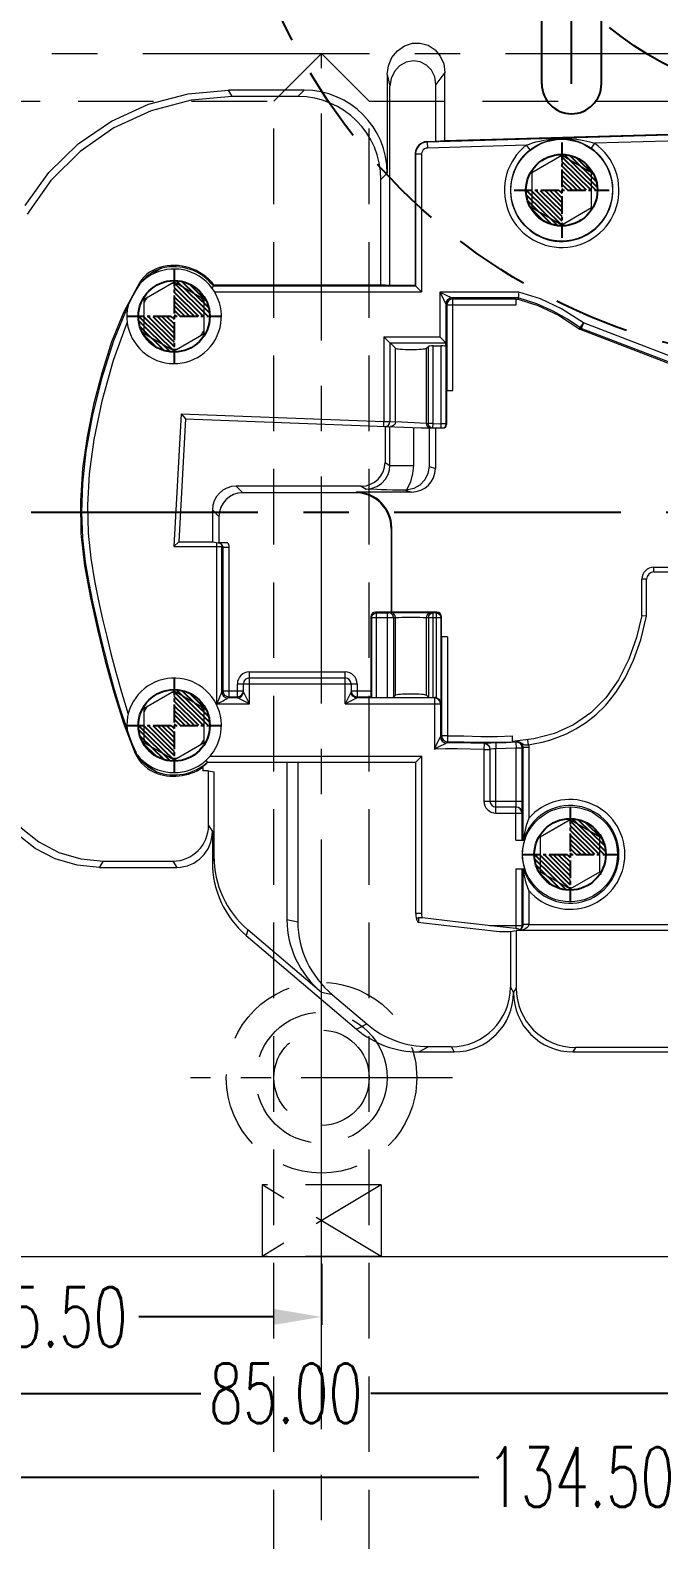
# Model space of a CAD drawing. Header units: inches. Extents: x 164842 to 166038, y -53074 to -52229.
# Drawn here: x 165732.4 to 165785.2, y -52621.7 to -52495 of the extents above; entities that cross this region are included whole.
import ezdxf

# ---------------------------------------------------------------- set-up
doc = ezdxf.new("R2010")
doc.units = ezdxf.units.IN
doc.header["$LTSCALE"] = 2
doc.header["$MEASUREMENT"] = 0
doc.header["$PDMODE"] = 3
doc.header["$PDSIZE"] = 0.3125
for name, pattern in [('CENTER', [50.8, 31.75, -6.35, 6.35, -6.35]), ('CENTER2', [1.125, 0.75, -0.125, 0.125, -0.125]), ('HIDDEN', [9.525, 6.35, -3.175])]:
    doc.linetypes.add(name, pattern=pattern)
doc.layers.get('0').update_dxf_attribs({"linetype": 'CONTINUOUS'})
doc.layers.get('Defpoints').update_dxf_attribs({"linetype": 'CONTINUOUS'})
for name, color, linetype in [('DEFAULT_1', 7, 'CENTER'), ('PIN', 4, 'CONTINUOUS'), ('Ru', 8, 'CONTINUOUS')]:
    doc.layers.add(name, color=color, linetype=linetype)
for name, color, linetype, lineweight in [('dim', 3, 'CONTINUOUS', 15), ('PRODUCT', 1, 'CONTINUOUS', 15), ('WR', 122, 'HIDDEN', 18), ('枕位', 75, 'CONTINUOUS', 15)]:
    doc.layers.add(name, color=color, linetype=linetype, lineweight=lineweight)
doc.styles.get("Standard").update_dxf_attribs({"font": 'txt.shx', "width": 0.67})
doc.dimstyles.new('2.00', dxfattribs={"dimtxt": 5, "dimasz": 4, "dimexe": 0.666, "dimexo": 0.626, "dimgap": 1, "dimtad": 0, "dimzin": 0, "dimdsep": 46, "dimtxsty": 'Standard', "dimcen": 0.09, "dimclrd": 3, "dimclre": 3, "dimclrt": 7, "dimazin": 0, "dimtfac": 1, "dimtofl": 0, "dimtmove": 0, "dimatfit": 0, "dimfxl": 0, "dimtolj": 1, "dimtzin": 0, "dimarcsym": 0})

# ---------------------------------------------------------------- blocks, each defined once
blk = doc.blocks.new('*D36285')
at = {"layer": 'Defpoints', "color": 0}
for p in [(165711.36, -52585.94), (165886.36, -52588.94), (165711.36, -52688.4)]:
    blk.add_point(p, dxfattribs=at)
at = {"layer": 'dim', "color": 3, "linetype": 'ByBlock', "lineweight": -2}
for p, q in [((165711.36, -52586.57), (165711.36, -52689.06)), ((165886.36, -52589.57), (165886.36, -52689.06)), ((165715.36, -52688.4), (165790.6, -52688.4)), ((165882.36, -52688.4), (165807.12, -52688.4))]:
    blk.add_line(p, q, dxfattribs=at)
at = {"layer": 'dim', "color": 3, "linetype": 'ByBlock'}
for points in [[(165715.36, -52687.73), (165715.36, -52689.06), (165711.36, -52688.4)], [(165882.36, -52689.06), (165882.36, -52687.73), (165886.36, -52688.4)]]:
    blk.add_solid(points, dxfattribs=at)
at = {"layer": 'dim', "color": 7, "linetype": 'ByBlock', "insert": (165798.86, -52688.4), "char_height": 5, "attachment_point": 5}
blk.add_mtext('\\A1;175.00', dxfattribs=at)
blk = doc.blocks.new('20140913.083227')
at = {"layer": 'WR', "linetype": 'CENTER', "ltscale": 0.2}
for p, q in [((0, 11), (0, -11)), ((-11, 0), (11, 0))]:
    blk.add_line(p, q, dxfattribs=at)
at = {"layer": 'WR', "linetype": 'HIDDEN', "ltscale": 0.5}
for radius in [8, 5.5, 4]:
    blk.add_circle((0, 0), radius, dxfattribs=at)
blk = doc.blocks.new('*D37319')
at = {"layer": 'Defpoints', "color": 0}
for p in [(165711.36, -52585.94), (165756.86, -52597.94), (165756.86, -52603.02)]:
    blk.add_point(p, dxfattribs=at)
at = {"layer": 'dim', "color": 3, "linetype": 'ByBlock', "lineweight": -2}
for p, q in [((165711.36, -52586.57), (165711.36, -52603.69)), ((165756.86, -52598.57), (165756.86, -52603.69)), ((165715.36, -52603.02), (165726.69, -52603.02)), ((165752.86, -52603.02), (165741.53, -52603.02))]:
    blk.add_line(p, q, dxfattribs=at)
at = {"layer": 'dim', "color": 3, "linetype": 'ByBlock'}
for points in [[(165715.36, -52602.35), (165715.36, -52603.69), (165711.36, -52603.02)], [(165752.86, -52603.69), (165752.86, -52602.35), (165756.86, -52603.02)]]:
    blk.add_solid(points, dxfattribs=at)
at = {"layer": 'dim', "color": 7, "linetype": 'ByBlock', "insert": (165734.11, -52603.02), "char_height": 5, "attachment_point": 5}
blk.add_mtext('\\A1;45.50', dxfattribs=at)
blk = doc.blocks.new('*D37320')
at = {"layer": 'Defpoints', "color": 0}
for p in [(165711.36, -52585.94), (165796.36, -52597.94), (165796.36, -52609.44)]:
    blk.add_point(p, dxfattribs=at)
at = {"layer": 'dim', "color": 3, "linetype": 'ByBlock', "lineweight": -2}
for p, q in [((165711.36, -52586.57), (165711.36, -52610.1)), ((165796.36, -52598.57), (165796.36, -52610.1)), ((165715.36, -52609.44), (165746.72, -52609.44)), ((165792.36, -52609.44), (165761, -52609.44))]:
    blk.add_line(p, q, dxfattribs=at)
at = {"layer": 'dim', "color": 3, "linetype": 'ByBlock'}
for points in [[(165715.36, -52608.77), (165715.36, -52610.1), (165711.36, -52609.44)], [(165792.36, -52610.1), (165792.36, -52608.77), (165796.36, -52609.44)]]:
    blk.add_solid(points, dxfattribs=at)
at = {"layer": 'dim', "color": 7, "linetype": 'ByBlock', "insert": (165753.86, -52609.44), "char_height": 5, "attachment_point": 5}
blk.add_mtext('\\A1;85.00', dxfattribs=at)
blk = doc.blocks.new('*D37321')
at = {"layer": 'Defpoints', "color": 0}
for p in [(165711.36, -52585.94), (165845.86, -52597.94), (165845.86, -52616.47)]:
    blk.add_point(p, dxfattribs=at)
at = {"layer": 'dim', "color": 3, "linetype": 'ByBlock', "lineweight": -2}
for p, q in [((165711.36, -52586.57), (165711.36, -52617.13)), ((165845.86, -52598.57), (165845.86, -52617.13)), ((165715.36, -52616.47), (165770.07, -52616.47)), ((165841.86, -52616.47), (165787.15, -52616.47))]:
    blk.add_line(p, q, dxfattribs=at)
at = {"layer": 'dim', "color": 3, "linetype": 'ByBlock'}
for points in [[(165715.36, -52615.8), (165715.36, -52617.13), (165711.36, -52616.47)], [(165841.86, -52617.13), (165841.86, -52615.8), (165845.86, -52616.47)]]:
    blk.add_solid(points, dxfattribs=at)
at = {"layer": 'dim', "color": 7, "linetype": 'ByBlock', "insert": (165778.61, -52616.47), "char_height": 5, "attachment_point": 5}
blk.add_mtext('\\A1;134.50', dxfattribs=at)

msp = doc.modelspace()

# ---------------------------------------------------------------- hatches: boundary and pattern name
at = {"layer": 'PIN', "linetype": 'Continuous'}
h = msp.add_hatch(dxfattribs=at)
h.set_pattern_fill('ANSI31', color=256, scale=2.181818, angle=90.5, style=0)
h.set_pattern_definition([(135.5, (166001.1018, -52521.98418), (-0.19115707, -0.19452285), [])])
h.paths.add_polyline_path([(165777.031, -52508.405), (165774.031, -52508.431, 0.4142136), (165777.057, -52511.405)])
h.paths.add_polyline_path([(165777.005, -52505.405), (165777.031, -52508.405), (165780.031, -52508.379, 0.4142136)])
h = msp.add_hatch(dxfattribs=at)
h.set_pattern_fill('ANSI31', color=256, scale=2.181818, angle=90.5, style=0)
h.set_pattern_definition([(135.5, (165968.54984, -52532.57688), (-0.19115707, -0.19452285), [])])
h.paths.add_polyline_path([(165744.479, -52518.997), (165741.479, -52519.024, 0.4142136), (165744.505, -52521.997)])
h.paths.add_polyline_path([(165744.453, -52515.998), (165744.479, -52518.997), (165747.479, -52518.971, 0.4142136)])
h = msp.add_hatch(dxfattribs=at)
h.set_pattern_fill('ANSI31', color=256, scale=2.181818, angle=90.5, style=0)
h.set_pattern_definition([(135.5, (165968.54984, -52566.92778), (-0.19115707, -0.19452285), [])])
h.paths.add_polyline_path([(165744.479, -52553.348), (165741.479, -52553.375, 0.4142136), (165744.505, -52556.348)])
h.paths.add_polyline_path([(165744.453, -52550.349), (165744.479, -52553.348), (165747.479, -52553.322, 0.4142136)])
h = msp.add_hatch(dxfattribs=at)
h.set_pattern_fill('ANSI31', color=256, scale=2.181818, angle=90.5, style=0)
h.set_pattern_definition([(135.5, (166001.8053, -52577.76168), (-0.19115707, -0.19452285), [])])
h.paths.add_polyline_path([(165777.734, -52564.182), (165774.734, -52564.208, 0.4142136), (165777.76, -52567.182)])
h.paths.add_polyline_path([(165777.708, -52561.182), (165777.734, -52564.182), (165780.734, -52564.156, 0.4142136)])

# ---------------------------------------------------------------- linework, layer by layer
at = {"color": 8, "linetype": 'HIDDEN', "ltscale": 0.5}
for radius in [50, 28.15]:
    msp.add_circle((165798.862, -52472.939), radius, dxfattribs=at)
at = {"layer": 'DEFAULT_1', "color": 2, "linetype": 'CENTER', "ltscale": 0.3}
msp.add_line((165732.474, -52535.439), (165862.86, -52535.439), dxfattribs=at)
at = {"layer": 'PIN', "linetype": 'CENTER2'}
for p, q in [((165777.031, -52504.405), (165777.031, -52512.405)), ((165773.031, -52508.405), (165781.031, -52508.405)), ((165744.479, -52514.997), (165744.479, -52522.997)), ((165740.479, -52518.997), (165748.479, -52518.997)), ((165744.479, -52549.348), (165744.479, -52557.348)), ((165740.479, -52553.348), (165748.479, -52553.348)), ((165777.734, -52560.182), (165777.734, -52568.182)), ((165773.734, -52564.182), (165781.734, -52564.182))]:
    msp.add_line(p, q, dxfattribs=at)
at = {"layer": 'PIN', "linetype": 'Continuous'}
for centre in [(165777.031, -52508.405), (165744.479, -52518.997), (165744.479, -52553.348), (165777.734, -52564.182)]:
    msp.add_circle(centre, 3, dxfattribs=at)
at = {"layer": 'PRODUCT', "linetype": 'ByBlock'}
for p, q in [((165765.712, -52504.331), (165766.475, -52504.31)), ((165765.742, -52504.36), (165765.712, -52504.331)), ((165796.536, -52503.489), (165765.742, -52504.36)), ((165765.742, -52504.36), (165765.756, -52504.863)), ((165774.054, -52504.628), (165765.756, -52504.863)), ((165767.223, -52504.266), (165766.475, -52504.31)), ((165791.632, -52503.575), (165767.223, -52504.266)), ((165774.054, -52504.628), (165774.365, -52505.023)), ((165776.679, -52504.079), (165777.044, -52504.066)), ((165779.789, -52504.466), (165779.501, -52504.877)), ((165796.55, -52503.992), (165779.789, -52504.466)), ((165764.736, -52505.336), (165764.736, -52516.42)), ((165764.765, -52505.365), (165764.736, -52505.336)), ((165764.765, -52505.365), (165764.765, -52516.45)), ((165764.765, -52505.365), (165765.268, -52505.365)), ((165765.268, -52505.365), (165765.268, -52516.952)), ((165777.031, -52505.504), (165774.518, -52506.954)), ((165779.543, -52506.954), (165777.031, -52505.504)), ((165761.852, -52507.513), (165762.379, -52506.985)), ((165774.518, -52506.954), (165774.518, -52509.855)), ((165779.543, -52509.855), (165779.543, -52506.954)), ((165761.852, -52516.344), (165761.852, -52507.513)), ((165774.518, -52509.855), (165777.031, -52511.306)), ((165777.031, -52511.306), (165779.543, -52509.855)), ((165741.564, -52516.198), (165741.591, -52516.239)), ((165741.591, -52516.239), (165741.619, -52516.28)), ((165741.966, -52517.547), (165744.479, -52516.096)), ((165744.479, -52516.096), (165746.991, -52517.547)), ((165747.775, -52516.45), (165764.765, -52516.45)), ((165747.826, -52516.344), (165761.852, -52516.344)), ((165747.881, -52516.952), (165765.268, -52516.952)), ((165762.608, -52516.42), (165761.852, -52516.344)), ((165764.736, -52516.42), (165762.608, -52516.42)), ((165765.268, -52516.952), (165764.736, -52516.42)), ((165766.788, -52516.956), (165766.788, -52520.718)), ((165766.788, -52516.956), (165767.291, -52517.961)), ((165766.788, -52516.956), (165767.793, -52517.458)), ((165773.428, -52516.956), (165766.788, -52516.956)), ((165773.413, -52517.148), (165773.366, -52517.55)), ((165773.428, -52516.956), (165773.413, -52517.148)), ((165741.966, -52520.448), (165741.966, -52517.547)), ((165746.991, -52520.448), (165746.991, -52517.547)), ((165767.291, -52517.961), (165767.291, -52521.222)), ((165767.291, -52517.961), (165767.378, -52518.048)), ((165767.378, -52518.048), (165767.378, -52525.239)), ((165773.172, -52518.048), (165767.378, -52518.048)), ((165767.793, -52517.458), (165767.881, -52517.546)), ((165773.377, -52517.458), (165767.793, -52517.458)), ((165767.881, -52525.239), (165767.881, -52517.546)), ((165773.172, -52517.546), (165767.881, -52517.546)), ((165773.172, -52517.55), (165773.172, -52518.048)), ((165773.172, -52517.55), (165773.366, -52517.55)), ((165778.852, -52519.546), (165778.552, -52519.949)), ((165778.852, -52519.546), (165778.671, -52520.015)), ((165786.871, -52522.624), (165778.852, -52519.546)), ((165741.966, -52520.448), (165744.479, -52521.899)), ((165744.479, -52521.899), (165746.991, -52520.448)), ((165762.103, -52520.718), (165762.103, -52527.836)), ((165763.066, -52521.681), (165762.103, -52520.718)), ((165762.103, -52520.718), (165766.788, -52520.718)), ((165767.289, -52521.219), (165766.788, -52520.718)), ((165778.552, -52519.949), (165778.507, -52520.031)), ((165778.564, -52520.067), (165778.627, -52520.096)), ((165778.671, -52520.015), (165778.627, -52520.096)), ((165778.627, -52520.096), (165786.277, -52523.033)), ((165786.369, -52522.97), (165778.671, -52520.015)), ((165762.604, -52521.219), (165762.604, -52527.84)), ((165762.604, -52521.219), (165767.289, -52521.219)), ((165763.066, -52527.858), (165763.066, -52521.681)), ((165765.669, -52521.681), (165765.832, -52521.518)), ((165765.669, -52527.986), (165765.669, -52521.681)), ((165765.832, -52527.993), (165765.832, -52521.518)), ((165766.232, -52527.993), (165766.232, -52521.486)), ((165766.232, -52521.486), (165766.918, -52521.486)), ((165766.918, -52528.019), (165766.918, -52521.486)), ((165767.32, -52521.521), (165767.291, -52521.222)), ((165767.32, -52528.019), (165767.32, -52521.521)), ((165767.383, -52528.021), (165767.383, -52525.239)), ((165767.383, -52525.239), (165767.881, -52525.239)), ((165745.061, -52527.19), (165744.456, -52538.326)), ((165745.061, -52527.19), (165745.441, -52527.607)), ((165745.061, -52527.19), (165762.103, -52527.836)), ((165745.441, -52527.607), (165744.879, -52537.934)), ((165745.441, -52527.607), (165765.223, -52528.357)), ((165762.088, -52528.238), (165762.103, -52527.836)), ((165762.103, -52527.836), (165762.604, -52527.84)), ((165762.196, -52528.242), (165762.196, -52531.266)), ((165762.604, -52527.84), (165763.066, -52527.858)), ((165762.607, -52531.512), (165762.607, -52528.258)), ((165762.809, -52528.233), (165762.651, -52528.259)), ((165765.669, -52527.986), (165763.066, -52527.858)), ((165764.6, -52531.512), (165764.6, -52528.333)), ((165765.223, -52528.357), (165767.202, -52528.357)), ((165765.669, -52527.986), (165765.832, -52527.993)), ((165766.232, -52527.993), (165765.832, -52527.993)), ((165765.889, -52528.357), (165765.889, -52531.617)), ((165766.062, -52528.357), (165765.94, -52528.268)), ((165766.218, -52528.357), (165766.232, -52527.993)), ((165766.232, -52527.993), (165766.918, -52528.019)), ((165766.422, -52528.357), (165766.422, -52531.775)), ((165766.906, -52528.357), (165766.918, -52528.019)), ((165767.32, -52528.019), (165766.918, -52528.019)), ((165767.136, -52528.357), (165767.235, -52528.266)), ((165767.235, -52528.266), (165767.299, -52528.148)), ((165767.299, -52528.148), (165767.32, -52528.019)), ((165767.32, -52528.019), (165767.383, -52528.021)), ((165762.196, -52531.266), (165762.607, -52531.512)), ((165762.607, -52531.512), (165764.6, -52531.512)), ((165765.889, -52531.617), (165766.422, -52531.775)), ((165750.247, -52533.812), (165749.694, -52533.259)), ((165760.197, -52533.259), (165749.694, -52533.259)), ((165759.71, -52533.812), (165750.247, -52533.812)), ((165759.763, -52533.76), (165759.71, -52533.812)), ((165764.409, -52533.76), (165759.763, -52533.76)), ((165760.197, -52533.259), (165760.603, -52533.502)), ((165761.496, -52533.546), (165760.603, -52533.502)), ((165763.877, -52533.601), (165764.409, -52533.76)), ((165747.696, -52535.257), (165747.696, -52537.934)), ((165748.249, -52535.81), (165747.696, -52535.257)), ((165748.249, -52535.81), (165748.249, -52538.031)), ((165762.759, -52536.756), (165762.706, -52536.808)), ((165762.706, -52536.808), (165762.706, -52543.827)), ((165762.759, -52543.836), (165762.759, -52536.756)), ((165744.456, -52538.326), (165744.88, -52537.924)), ((165744.456, -52538.326), (165748.482, -52538.326)), ((165744.879, -52537.934), (165747.696, -52537.934)), ((165747.696, -52537.934), (165748.168, -52538.012)), ((165748.08, -52551.546), (165748.08, -52537.997)), ((165748.989, -52538.026), (165748.382, -52538.026)), ((165748.394, -52538.087), (165748.452, -52538.174)), ((165748.422, -52538.105), (165748.461, -52538.139)), ((165748.452, -52538.174), (165748.482, -52538.326)), ((165748.482, -52550.546), (165748.482, -52538.326)), ((165748.579, -52538.423), (165748.482, -52538.326)), ((165748.579, -52538.423), (165748.579, -52550.444)), ((165749.082, -52538.423), (165748.579, -52538.423)), ((165749.082, -52538.423), (165749.082, -52550.947)), ((165784.769, -52540.464), (165784.769, -52540.062)), ((165784.769, -52540.062), (165786.235, -52540.062)), ((165783.764, -52544.118), (165783.764, -52541.067)), ((165784.166, -52541.067), (165783.764, -52541.067)), ((165784.166, -52544.163), (165784.166, -52541.067)), ((165784.769, -52540.464), (165786.235, -52540.464)), ((165761.122, -52544.099), (165761.269, -52543.952)), ((165761.269, -52543.952), (165761.47, -52543.898)), ((165761.399, -52543.827), (165761.47, -52543.898)), ((165762.706, -52543.827), (165761.399, -52543.827)), ((165761.47, -52551.017), (165761.47, -52543.898)), ((165761.47, -52543.898), (165762.411, -52543.898)), ((165762.411, -52551.017), (165762.411, -52543.898)), ((165762.411, -52543.898), (165762.479, -52543.898)), ((165762.511, -52543.897), (165762.666, -52543.882)), ((165762.759, -52543.836), (165762.706, -52543.827)), ((165766.544, -52543.836), (165762.759, -52543.836)), ((165763.033, -52543.874), (165763.734, -52543.869)), ((165763.734, -52543.869), (165764.936, -52543.869)), ((165766.07, -52543.882), (165766.232, -52543.898)), ((165766.232, -52551.017), (165766.232, -52543.898)), ((165766.482, -52543.898), (165766.232, -52543.898)), ((165766.544, -52543.836), (165766.482, -52543.898)), ((165766.482, -52543.898), (165766.482, -52551.028)), ((165760.997, -52544.229), (165760.997, -52550.444)), ((165760.997, -52544.229), (165761.068, -52544.3)), ((165761.068, -52544.3), (165761.122, -52544.099)), ((165761.068, -52544.3), (165761.068, -52551.013)), ((165761.068, -52544.3), (165762.751, -52544.3)), ((165762.751, -52544.3), (165762.912, -52544.299)), ((165762.912, -52544.299), (165763.066, -52544.284)), ((165762.912, -52544.299), (165762.912, -52550.977)), ((165763.066, -52550.822), (165763.066, -52544.284)), ((165763.604, -52544.273), (165764.179, -52544.27)), ((165765.669, -52550.822), (165765.669, -52544.284)), ((165765.669, -52544.284), (165765.832, -52544.3)), ((165765.832, -52544.3), (165765.832, -52550.985)), ((165765.832, -52544.3), (165766.884, -52544.3)), ((165766.946, -52544.238), (165766.884, -52544.3)), ((165766.884, -52544.3), (165766.884, -52551.516)), ((165766.946, -52545.921), (165766.946, -52544.238)), ((165783.819, -52544.142), (165783.764, -52544.137)), ((165784.166, -52544.175), (165783.819, -52544.142)), ((165766.942, -52545.921), (165766.942, -52554.22)), ((165767.444, -52545.921), (165766.946, -52545.921)), ((165767.444, -52545.921), (165767.444, -52554.723)), ((165750.8, -52551.546), (165750.8, -52548.856)), ((165750.8, -52548.856), (165758.84, -52548.856)), ((165758.84, -52551.546), (165758.84, -52548.856)), ((165749.795, -52551.043), (165749.795, -52549.861)), ((165749.795, -52549.861), (165759.845, -52549.861)), ((165750.298, -52550.541), (165750.298, -52549.861)), ((165750.8, -52549.359), (165758.84, -52549.359)), ((165759.343, -52549.861), (165759.343, -52550.541)), ((165759.845, -52549.861), (165759.845, -52551.043)), ((165741.966, -52551.898), (165744.479, -52550.447)), ((165744.479, -52550.447), (165746.991, -52551.898)), ((165748.08, -52551.546), (165748.239, -52551.166)), ((165748.08, -52551.546), (165748.587, -52551.277)), ((165748.08, -52551.546), (165750.8, -52551.546)), ((165748.239, -52551.166), (165748.362, -52550.87)), ((165748.482, -52550.541), (165748.579, -52550.444)), ((165748.482, -52550.541), (165748.52, -52550.738)), ((165748.579, -52550.444), (165750.298, -52550.444)), ((165748.985, -52551.043), (165749.082, -52550.947)), ((165749.795, -52551.043), (165748.985, -52551.043)), ((165749.082, -52550.947), (165749.795, -52550.947)), ((165749.795, -52551.043), (165749.988, -52551.005)), ((165750.8, -52551.546), (165749.795, -52551.043)), ((165750.8, -52551.546), (165750.298, -52550.541)), ((165759.343, -52550.541), (165758.84, -52551.546)), ((165759.845, -52551.043), (165758.84, -52551.546)), ((165758.84, -52551.546), (165766.854, -52551.546)), ((165759.343, -52550.444), (165760.997, -52550.444)), ((165759.845, -52551.043), (165759.653, -52551.005)), ((165759.845, -52550.947), (165761.001, -52550.947)), ((165766.351, -52551.043), (165759.845, -52551.043)), ((165761.068, -52551.013), (165761.001, -52550.947)), ((165761.47, -52551.017), (165766.378, -52551.017)), ((165763.066, -52550.822), (165762.912, -52550.977)), ((165765.832, -52550.985), (165765.669, -52550.822)), ((165766.351, -52551.043), (165766.378, -52551.017)), ((165766.351, -52551.043), (165766.351, -52555.334)), ((165766.544, -52551.082), (165766.351, -52551.043)), ((165766.708, -52551.192), (165766.544, -52551.082)), ((165766.817, -52551.356), (165766.708, -52551.192)), ((165766.854, -52551.546), (165766.817, -52551.356)), ((165766.854, -52551.546), (165766.884, -52551.516)), ((165766.854, -52551.546), (165766.854, -52554.308)), ((165741.966, -52554.799), (165741.966, -52551.898)), ((165746.991, -52554.799), (165746.991, -52551.898)), ((165741.966, -52554.799), (165744.479, -52556.25)), ((165744.479, -52556.25), (165746.991, -52554.799)), ((165766.351, -52555.334), (165766.465, -52555.098)), ((165766.351, -52555.334), (165766.582, -52555.212)), ((165766.465, -52555.098), (165766.666, -52554.687)), ((165766.582, -52555.212), (165766.852, -52555.07)), ((165766.666, -52554.687), (165766.854, -52554.308)), ((165766.852, -52555.07), (165767.207, -52554.887)), ((165766.854, -52554.308), (165766.942, -52554.22)), ((165767.444, -52554.22), (165766.942, -52554.22)), ((165767.357, -52554.811), (165767.444, -52554.723)), ((165768.341, -52554.82), (165767.357, -52554.811)), ((165770.507, -52554.861), (165770.502, -52555.364)), ((165770.502, -52555.364), (165770.502, -52559.701)), ((165770.502, -52555.364), (165771.004, -52555.364)), ((165770.507, -52554.834), (165770.507, -52554.861)), ((165770.507, -52554.861), (165770.698, -52554.901)), ((165771.116, -52554.828), (165770.602, -52554.831)), ((165770.698, -52554.901), (165770.859, -52555.01)), ((165770.859, -52555.01), (165770.967, -52555.173)), ((165770.967, -52555.173), (165770.999, -52555.338)), ((165771.004, -52555.337), (165771.004, -52559.701)), ((165771.5, -52554.825), (165771.116, -52554.828)), ((165771.5, -52554.825), (165771.507, -52555.327)), ((165771.507, -52560.706), (165771.507, -52555.327)), ((165772.88, -52554.215), (165772.88, -52554.714)), ((165773.222, -52554.699), (165773.179, -52554.747)), ((165773.179, -52554.747), (165773.221, -52555.248)), ((165773.221, -52559.79), (165773.221, -52555.248)), ((165773.724, -52555.248), (165773.221, -52555.248)), ((165773.723, -52560.21), (165773.724, -52555.248)), ((165773.769, -52555.199), (165773.724, -52555.248)), ((165773.769, -52555.199), (165773.769, -52562.983)), ((165774.271, -52555.199), (165773.769, -52555.199)), ((165774.246, -52554.976), (165774.187, -52554.578)), ((165774.271, -52555.199), (165774.271, -52561.143)), ((165747.235, -52556.347), (165747.194, -52556.244)), ((165747.271, -52556.44), (165747.235, -52556.347)), ((165747.271, -52556.44), (165764.77, -52556.44)), ((165747.488, -52555.938), (165765.272, -52555.938)), ((165764.77, -52556.44), (165765.272, -52555.938)), ((165764.77, -52569.147), (165764.77, -52556.44)), ((165765.272, -52569.155), (165765.272, -52555.938)), ((165746.804, -52556.842), (165746.879, -52556.882)), ((165746.879, -52556.882), (165746.879, -52557.174)), ((165747.375, -52557.174), (165746.879, -52557.174)), ((165747.375, -52557.174), (165747.823, -52557.249)), ((165770.502, -52559.701), (165773.724, -52559.701)), ((165773.213, -52560.204), (165771.507, -52560.204)), ((165773.185, -52562.983), (165773.185, -52560.204)), ((165773.378, -52560.242), (165773.212, -52560.209)), ((165771.507, -52560.706), (165773.715, -52560.706)), ((165773.688, -52560.706), (165773.65, -52560.514)), ((165773.688, -52560.706), (165773.688, -52562.983)), ((165777.734, -52561.281), (165775.222, -52562.732)), ((165780.247, -52562.732), (165777.734, -52561.281)), ((165773.899, -52562.385), (165773.788, -52562.983)), ((165775.222, -52562.732), (165775.222, -52565.633)), ((165780.247, -52565.633), (165780.247, -52562.732)), ((165773.185, -52562.983), (165773.897, -52562.983)), ((165773.185, -52565.382), (165773.897, -52565.382)), ((165773.185, -52565.382), (165773.185, -52570.402)), ((165773.688, -52565.382), (165773.688, -52570.16)), ((165773.769, -52565.382), (165773.769, -52570.08)), ((165773.899, -52565.979), (165773.788, -52565.382)), ((165775.222, -52565.633), (165777.734, -52567.083)), ((165777.734, -52567.083), (165780.247, -52565.633)), ((165774.271, -52567.221), (165774.271, -52570.071)), ((165765.272, -52569.155), (165764.77, -52569.155)), ((165764.955, -52569.871), (165769.82, -52570.442)), ((165765.017, -52569.508), (165765.017, -52569.691)), ((165765.017, -52569.691), (165765.019, -52569.879)), ((165769.82, -52570.442), (165771.807, -52570.654)), ((165770.999, -52570.16), (165773.688, -52570.16)), ((165773.185, -52570.402), (165772.119, -52570.282)), ((165772.723, -52570.654), (165773.212, -52570.573)), ((165789.323, -52570.573), (165773.212, -52570.573)), ((165773.495, -52570.497), (165773.433, -52570.461)), ((165773.506, -52570.518), (165773.495, -52570.497)), ((165773.6, -52570.444), (165773.576, -52570.474)), ((165773.665, -52570.309), (165773.6, -52570.444)), ((165773.688, -52570.16), (165773.665, -52570.309)), ((165773.769, -52570.08), (165773.688, -52570.16)), ((165774.271, -52570.071), (165789.65, -52570.071)), ((165771.807, -52570.654), (165772.723, -52570.654)), ((165719.362, -52597.939), (165878.362, -52597.939))]:
    msp.add_line(p, q, dxfattribs=at)
for points in [[(165765.742, -52504.36), (165765.502, -52504.396), (165765.26, -52504.499), (165765.047, -52504.667), (165764.887, -52504.885), (165764.794, -52505.128), (165764.765, -52505.365)], [(165774.054, -52504.628), (165774.315, -52504.529), (165774.584, -52504.44), (165774.871, -52504.358), (165775.188, -52504.28), (165775.542, -52504.209), (165775.918, -52504.15), (165776.3, -52504.106), (165776.679, -52504.079)], [(165774.365, -52505.023), (165774.596, -52504.852), (165774.835, -52504.7), (165775.09, -52504.559), (165775.372, -52504.428), (165775.688, -52504.31), (165776.023, -52504.214), (165776.364, -52504.145), (165776.704, -52504.105), (165777.031, -52504.092)], [(165777.031, -52504.092), (165777.42, -52504.111), (165777.791, -52504.162), (165778.13, -52504.238), (165778.429, -52504.33), (165778.693, -52504.431), (165778.929, -52504.539), (165779.14, -52504.65), (165779.33, -52504.763), (165779.501, -52504.877)], [(165777.044, -52504.066), (165777.478, -52504.071), (165777.892, -52504.093), (165778.269, -52504.13), (165778.602, -52504.177), (165778.895, -52504.229), (165779.156, -52504.286), (165779.39, -52504.344), (165779.6, -52504.405), (165779.789, -52504.466)], [(165765.756, -52504.863), (165765.636, -52504.881), (165765.515, -52504.932), (165765.409, -52505.016), (165765.329, -52505.125), (165765.282, -52505.246), (165765.268, -52505.365)], [(165743.266, -52514.902), (165742.972, -52515.006), (165742.689, -52515.14), (165742.423, -52515.302), (165742.174, -52515.492), (165741.947, -52515.705), (165741.742, -52515.942), (165741.564, -52516.198)], [(165741.745, -52516.119), (165742.213, -52515.607), (165742.786, -52515.215), (165743.434, -52514.965)], [(165743.434, -52514.965), (165743.417, -52514.972), (165743.374, -52514.99), (165743.311, -52515.019), (165743.23, -52515.059), (165743.136, -52515.111), (165743.034, -52515.174), (165742.927, -52515.25), (165742.821, -52515.338), (165742.719, -52515.439)], [(165743.266, -52514.902), (165743.32, -52514.923), (165743.376, -52514.944), (165743.433, -52514.965)], [(165741.564, -52516.198), (165740.266, -52518.608), (165739.23, -52521.151), (165738.399, -52523.763), (165737.714, -52526.409), (165737.173, -52529.08), (165736.794, -52531.78), (165736.604, -52534.507), (165736.651, -52537.237), (165736.956, -52539.951), (165737.45, -52542.636), (165738.052, -52545.298), (165738.701, -52547.943), (165739.414, -52550.566), (165740.238, -52553.157), (165741.22, -52555.695)], [(165740.614, -52518.091), (165740.942, -52517.454), (165741.277, -52516.851), (165741.619, -52516.28)], [(165741.619, -52516.28), (165741.641, -52516.245), (165741.664, -52516.21), (165741.687, -52516.175)], [(165747.677, -52516.646), (165747.728, -52516.544), (165747.762, -52516.475), (165747.826, -52516.344)], [(165778.852, -52519.546), (165777.021, -52518.362), (165775.251, -52517.525), (165773.428, -52516.956)], [(165740.6, -52518.153), (165739.379, -52521.048), (165738.373, -52524.247), (165737.598, -52527.421), (165737.078, -52530.355), (165736.788, -52533.015), (165736.696, -52535.434), (165736.786, -52537.628), (165737.011, -52539.604), (165737.308, -52541.383), (165737.632, -52542.986), (165737.958, -52544.436), (165738.279, -52545.793), (165738.609, -52547.146), (165738.975, -52548.578), (165739.4, -52550.135), (165739.905, -52551.82), (165740.519, -52553.632)], [(165767.793, -52517.458), (165767.601, -52517.496), (165767.438, -52517.605), (165767.329, -52517.768), (165767.291, -52517.961)], [(165767.881, -52517.546), (165767.689, -52517.584), (165767.526, -52517.693), (165767.417, -52517.856), (165767.378, -52518.048)], [(165773.366, -52517.55), (165775.031, -52518.077), (165776.761, -52518.898), (165778.564, -52520.067)], [(165778.552, -52519.949), (165777.516, -52519.239), (165776.325, -52518.56), (165774.939, -52517.942), (165773.377, -52517.458)], [(165740.539, -52519.482), (165739.353, -52522.7), (165738.408, -52526.111), (165737.747, -52529.333), (165737.358, -52532.235), (165737.203, -52534.847), (165737.258, -52537.2), (165737.477, -52539.308), (165737.785, -52541.201), (165738.128, -52542.902), (165738.474, -52544.437), (165738.816, -52545.876), (165739.172, -52547.325), (165739.573, -52548.875), (165740.049, -52550.569), (165740.623, -52552.403)], [(165778.552, -52519.949), (165778.59, -52519.975), (165778.63, -52519.997), (165778.671, -52520.015)], [(165762.188, -52528.242), (165762.346, -52528.216), (165762.481, -52528.13)], [(165762.481, -52528.13), (165762.572, -52527.997), (165762.604, -52527.84)], [(165763.066, -52527.858), (165763.034, -52528.015), (165762.944, -52528.147), (165762.809, -52528.233)], [(165765.669, -52527.986), (165765.686, -52528.102), (165765.736, -52528.209), (165765.814, -52528.296), (165765.896, -52528.346)], [(165765.94, -52528.268), (165765.859, -52528.139), (165765.832, -52527.993)], [(165760.603, -52533.502), (165761.042, -52533.456), (165761.494, -52533.3), (165761.905, -52533.033), (165762.231, -52532.683), (165762.453, -52532.288), (165762.572, -52531.894), (165762.607, -52531.512)], [(165764.011, -52533.597), (165764.355, -52532.887), (165764.542, -52532.189), (165764.6, -52531.512)], [(165765.889, -52531.617), (165765.801, -52532.202), (165765.537, -52532.741), (165765.127, -52533.174), (165764.603, -52533.469), (165764.011, -52533.597)], [(165763.877, -52533.601), (165763.341, -52533.597), (165762.822, -52533.589), (165762.343, -52533.577), (165761.908, -52533.562), (165761.496, -52533.546)], [(165764.011, -52533.597), (165763.944, -52533.6), (165763.877, -52533.601)], [(165748.168, -52538.012), (165748.186, -52538.015), (165748.205, -52538.019), (165748.223, -52538.026)], [(165748.223, -52538.026), (165748.236, -52538.03), (165748.249, -52538.031)], [(165748.294, -52538.039), (165748.361, -52538.066), (165748.422, -52538.105)], [(165748.461, -52538.139), (165748.476, -52538.154), (165748.519, -52538.213), (165748.552, -52538.278), (165748.572, -52538.35), (165748.579, -52538.423)], [(165748.989, -52538.026), (165749.04, -52538.153), (165749.071, -52538.286), (165749.082, -52538.423)], [(165762.479, -52543.898), (165762.501, -52543.897), (165762.511, -52543.897)], [(165762.912, -52544.299), (165762.858, -52544.098), (165762.711, -52543.951), (165762.511, -52543.897)], [(165762.666, -52543.882), (165762.779, -52543.878), (165763.033, -52543.874)], [(165763.066, -52544.284), (165763.012, -52544.083), (165762.866, -52543.936), (165762.666, -52543.882)], [(165764.936, -52543.869), (165765.702, -52543.874), (165765.955, -52543.877), (165766.07, -52543.882)], [(165765.669, -52544.284), (165765.723, -52544.083), (165765.87, -52543.936), (165766.07, -52543.882)], [(165765.832, -52544.3), (165765.862, -52544.148), (165765.948, -52544.017), (165766.078, -52543.929), (165766.232, -52543.898)], [(165766.482, -52543.898), (165766.633, -52543.928), (165766.765, -52544.015)], [(165763.066, -52544.284), (165763.154, -52544.279), (165763.348, -52544.276), (165763.604, -52544.273)], [(165764.179, -52544.27), (165764.803, -52544.271), (165765.114, -52544.273), (165765.388, -52544.276), (165765.582, -52544.279), (165765.669, -52544.284)], [(165766.765, -52544.015), (165766.853, -52544.145), (165766.884, -52544.3)], [(165783.764, -52544.118), (165783.311, -52545.972), (165782.657, -52547.793), (165781.799, -52549.509), (165780.736, -52551.031), (165779.473, -52552.298), (165778.028, -52553.29), (165776.426, -52554.022), (165774.695, -52554.489), (165772.88, -52554.714)], [(165774.246, -52554.976), (165774.793, -52554.883), (165775.384, -52554.756), (165776.022, -52554.583), (165776.708, -52554.35), (165777.443, -52554.044), (165778.223, -52553.645), (165779.044, -52553.132), (165779.894, -52552.473), (165780.748, -52551.637), (165781.577, -52550.6), (165782.358, -52549.346), (165783.064, -52547.871), (165783.68, -52546.154), (165784.166, -52544.163)], [(165748.362, -52550.87), (165748.41, -52550.751), (165748.447, -52550.655), (165748.472, -52550.585), (165748.482, -52550.546)], [(165748.482, -52550.546), (165748.482, -52550.542), (165748.482, -52550.541)], [(165748.521, -52550.733), (165748.63, -52550.896), (165748.793, -52551.005)], [(165748.579, -52550.444), (165748.617, -52550.636), (165748.726, -52550.799), (165748.889, -52550.908), (165749.082, -52550.947)], [(165748.587, -52551.277), (165748.715, -52551.208), (165748.823, -52551.148), (165748.907, -52551.1), (165748.963, -52551.065), (165748.984, -52551.046)], [(165748.629, -52550.9), (165748.792, -52551.008), (165748.984, -52551.046)], [(165748.984, -52551.046), (165748.985, -52551.044), (165748.985, -52551.043)], [(165749.795, -52550.947), (165749.988, -52550.908), (165750.151, -52550.799), (165750.259, -52550.636), (165750.298, -52550.444)], [(165749.988, -52551.005), (165750.151, -52550.896), (165750.259, -52550.733), (165750.298, -52550.541)], [(165759.343, -52550.444), (165759.381, -52550.636), (165759.49, -52550.799), (165759.653, -52550.908), (165759.845, -52550.947)], [(165759.653, -52551.005), (165759.49, -52550.896), (165759.381, -52550.733), (165759.343, -52550.541)], [(165762.411, -52551.017), (165762.592, -52551.014), (165762.75, -52551.005), (165762.862, -52550.992), (165762.912, -52550.977)], [(165765.832, -52550.985), (165765.871, -52550.997), (165765.96, -52551.008), (165766.087, -52551.014), (165766.232, -52551.017)], [(165766.482, -52551.028), (165766.607, -52551.072), (165766.716, -52551.147), (165766.803, -52551.248), (165766.861, -52551.372), (165766.884, -52551.516)], [(165741.287, -52555.622), (165741.027, -52554.998), (165740.772, -52554.353), (165740.524, -52553.688)], [(165770.502, -52555.364), (165769.347, -52555.343), (165768.276, -52555.321), (165767.281, -52555.313), (165766.351, -52555.334)], [(165766.854, -52554.308), (165766.892, -52554.501), (165767.001, -52554.664), (165767.165, -52554.773), (165767.357, -52554.811)], [(165766.942, -52554.22), (165766.98, -52554.412), (165767.089, -52554.575), (165767.252, -52554.684), (165767.444, -52554.723)], [(165767.207, -52554.887), (165767.336, -52554.821), (165767.358, -52554.811)], [(165767.444, -52554.223), (165768.824, -52554.239), (165770.25, -52554.268), (165771.624, -52554.268), (165772.88, -52554.214)], [(165767.444, -52554.723), (165768.803, -52554.741), (165770.222, -52554.77), (165771.604, -52554.771), (165772.88, -52554.718)], [(165770.507, -52554.861), (165769.387, -52554.842), (165768.341, -52554.82)], [(165770.602, -52554.831), (165770.529, -52554.833), (165770.507, -52554.834)], [(165770.507, -52554.834), (165770.756, -52554.903), (165770.938, -52555.087), (165771.004, -52555.337)], [(165771.312, -52555.331), (165771.119, -52555.333), (165771.052, -52555.334), (165771.015, -52555.335), (165771.004, -52555.337)], [(165771.507, -52555.327), (165771.412, -52555.329), (165771.312, -52555.331)], [(165773.179, -52554.747), (165772.356, -52554.8), (165771.5, -52554.825)], [(165773.221, -52555.248), (165772.379, -52555.302), (165771.507, -52555.327)], [(165773.724, -52555.248), (165773.681, -52555.046), (165773.561, -52554.878), (165773.384, -52554.773), (165773.179, -52554.747)], [(165773.222, -52554.699), (165773.295, -52554.698), (165773.368, -52554.707), (165773.439, -52554.727), (165773.507, -52554.758), (165773.569, -52554.798), (165773.626, -52554.848), (165773.674, -52554.906), (165773.714, -52554.972), (165773.744, -52555.044), (165773.762, -52555.121), (165773.769, -52555.199)], [(165773.222, -52554.699), (165773.459, -52554.727), (165773.64, -52554.816), (165773.755, -52554.895), (165773.842, -52554.942), (165773.926, -52554.968), (165774.017, -52554.981), (165774.125, -52554.983), (165774.246, -52554.976)], [(165774.246, -52554.976), (165774.265, -52555.087), (165774.271, -52555.199)], [(165741.22, -52555.695), (165741.253, -52555.658), (165741.287, -52555.622)], [(165741.22, -52555.695), (165741.366, -52555.99), (165741.544, -52556.268), (165741.751, -52556.524), (165741.985, -52556.757), (165742.242, -52556.962), (165742.521, -52557.139), (165742.818, -52557.283)], [(165741.395, -52555.848), (165741.356, -52555.773), (165741.32, -52555.698), (165741.287, -52555.622)], [(165742.999, -52557.243), (165742.383, -52556.923), (165741.856, -52556.471), (165741.447, -52555.911)], [(165742.999, -52557.243), (165742.982, -52557.233), (165742.938, -52557.209), (165742.874, -52557.171), (165742.792, -52557.12), (165742.699, -52557.055), (165742.599, -52556.977), (165742.495, -52556.886), (165742.392, -52556.782), (165742.296, -52556.664)], [(165742.818, -52557.283), (165742.876, -52557.27), (165742.936, -52557.256), (165742.999, -52557.243)], [(165773.213, -52560.204), (165773.214, -52560.196), (165773.216, -52560.175), (165773.217, -52560.138)], [(165773.715, -52560.706), (165773.677, -52560.514), (165773.568, -52560.351), (165773.405, -52560.242), (165773.213, -52560.204)], [(165773.217, -52560.138), (165773.218, -52560.088), (165773.219, -52560.027), (165773.22, -52559.956), (165773.221, -52559.79)], [(165773.65, -52560.514), (165773.541, -52560.351), (165773.378, -52560.242)], [(165773.715, -52560.706), (165773.717, -52560.692), (165773.718, -52560.648), (165773.719, -52560.575), (165773.721, -52560.476), (165773.723, -52560.21)], [(165774.271, -52561.143), (165774.06, -52561.767), (165773.899, -52562.385)], [(165774.271, -52567.222), (165774.06, -52566.597), (165773.899, -52565.979)], [(165765.34, -52569.518), (165765.301, -52569.392), (165765.279, -52569.271), (165765.272, -52569.155)], [(165765.017, -52569.508), (165764.909, -52569.526), (165764.848, -52569.557), (165764.839, -52569.585)], [(165765.34, -52569.518), (165765.163, -52569.505), (165765.017, -52569.508)], [(165772.119, -52570.282), (165768.123, -52569.844), (165765.34, -52569.518)], [(165773.433, -52570.461), (165773.326, -52570.426), (165773.185, -52570.402)], [(165773.624, -52570.433), (165773.586, -52570.467), (165773.518, -52570.512), (165773.451, -52570.544), (165773.386, -52570.563)], [(165774.271, -52570.071), (165774.256, -52570.163), (165774.209, -52570.249), (165774.134, -52570.329), (165774.03, -52570.402), (165773.905, -52570.463), (165773.769, -52570.509), (165773.631, -52570.542), (165773.499, -52570.561)], [(165773.769, -52570.08), (165773.76, -52570.171), (165773.737, -52570.256), (165773.699, -52570.335), (165773.648, -52570.407), (165773.624, -52570.433)], [(165774.271, -52570.071), (165774.021, -52570.074), (165773.837, -52570.077), (165773.769, -52570.08)]]:
    msp.add_lwpolyline(points, dxfattribs=at)
for centre, radius in [((165777.031, -52508.405), 4.271), ((165777.734, -52564.182), 3.988)]:
    msp.add_circle(centre, radius, dxfattribs=at)
for centre, radius, start, end in [((165777.031, -52508.405), 4.809, 128.24195, 54.99805), ((165777.031, -52508.405), 4.306, 128.24195, 54.99805), ((165744.479, -52518.997), 4.271, 38.4021, 106.49396), ((165744.479, -52518.997), 3.97, 166.80294, 134.6896), ((165744.479, -52518.997), 4.166, 37.70548, 104.53878), ((165744.479, -52518.997), 2.764, 84.61998, 95.38002), ((165744.479, -52518.997), 2.764, 144.61998, 155.38002), ((165744.479, -52518.997), 2.764, 24.61998, 35.38002), ((165744.479, -52518.997), 2.764, 204.61998, 215.38002), ((165744.479, -52518.997), 2.764, 324.61998, 335.38002), ((165744.479, -52518.997), 2.764, 264.61998, 275.38002), ((165784.769, -52541.067), 1.005, 90, 180), ((165784.769, -52541.067), 0.603, 90, 180), ((165750.8, -52549.861), 1.005, 90, 180), ((165758.84, -52549.861), 1.005, 0, 90), ((165744.479, -52553.348), 3.97, 219.01942, 184.90402), ((165750.8, -52549.861), 0.502, 90, 180), ((165758.84, -52549.861), 0.502, 0, 90), ((165744.479, -52553.348), 2.764, 84.61998, 95.38002), ((165744.479, -52553.348), 2.764, 144.61998, 155.38002), ((165744.479, -52553.348), 2.764, 24.61998, 35.38002), ((165744.479, -52553.348), 2.764, 204.61998, 215.38002), ((165744.479, -52553.348), 2.764, 324.61998, 335.38002), ((165744.479, -52553.348), 4.166, 249.1882, 312.08584), ((165744.479, -52553.348), 2.764, 264.61998, 275.38002), ((165744.479, -52553.348), 4.197, 303.64583, 312.5484), ((165744.479, -52553.348), 4.271, 247.11332, 304.1832), ((165771.507, -52559.701), 1.005, 180, 270), ((165771.507, -52559.701), 0.502, 180, 270), ((165777.734, -52564.182), 4.105, 196.99377, 163.00623), ((165777.734, -52564.182), 4.608, 221.26729, 138.73227), ((165777.734, -52564.182), 4.02, 162.63513, 197.36487)]:
    msp.add_arc(centre, radius, start, end, dxfattribs=at)
for centre, major_axis, ratio, start_param, end_param in [((165765.741, -52505.336), (0.721, -0.701), 0.9999259, 2.3703687, 3.9128166), ((165764.368, -52521.671), (1.306, 0), 0.0874887, -3.0543262, -0.0872682), ((165766.232, -52521.521), (0.402, 0), 0.0874887, 1.5707963, 3.0543262), ((165766.918, -52521.521), (0.402, 0), 0.0874887, 0.0087266, 1.5707963), ((165766.788, -52521.222), (0.502, 0), 0.0874887, 0.0087266, 0.0872665), ((165766.981, -52528.021), (-0.402, 0.015), 0.9999619, 2.191285, 3.1794649), ((165760.188, -52531.257), (1.725, -1.033), 0.9948398, -1.0288116, 0.5374234), ((165764.391, -52531.757), (-1.949, 0.579), 0.9834987, 1.8642758, 3.425984), ((165749.699, -52535.262), (1.418, -1.418), 0.9972647, 2.357564, 3.9256213), ((165750.252, -52535.815), (1.418, -1.418), 0.9972647, 2.357564, 3.9256213), ((165759.702, -52536.816), (2.127, 2.127), 0.9972647, -0.7840286, 0.7840286), ((165759.755, -52536.764), (2.127, 2.127), 0.9972647, -0.7840286, 0.7840286), ((165748.382, -52539.533), (-1.066, 1.066), 0.9999239, -0.7853601, -0.6975643), ((165761.399, -52544.229), (0.284, -0.284), 0.9999239, 2.3562326, 3.9269527), ((165766.544, -52544.238), (0.284, 0.284), 0.9999239, -0.7853601, 0.7853601), ((165761.001, -52550.444), (0, 0.502), 0.0087269, -4.712389, -3.1503193), ((165761.47, -52551.013), (0.402, 0), 0.0087269, -3.132866, -1.5707963), ((165764.368, -52550.832), (1.306, 0), 0.0874887, 0.0872682, 3.0543262), ((165766.378, -52551.519), (-0.355, -0.355), 0.9999239, -2.5646448, -2.3562326), ((165766.277, -52569.147), (0, -1.508), 0.9999619, 4.712389, 5.2138502)]:
    msp.add_ellipse(centre, major_axis=major_axis, ratio=ratio, start_param=start_param, end_param=end_param, dxfattribs=at)
at = {"layer": 'Ru', "linetype": 'CENTER', "ltscale": 0.2}
msp.add_line((165777.862, -52499.481), (165777.862, -52472.939), dxfattribs=at)
at = {"layer": 'Ru', "linetype": 'Continuous', "ltscale": 0.5}
for p, q in [((165775.362, -52499.481), (165775.362, -52475.939)), ((165780.362, -52499.481), (165780.362, -52475.939))]:
    msp.add_line(p, q, dxfattribs=at)
msp.add_arc((165777.862, -52499.481), 2.5, 180, 0, dxfattribs=at)
at = {"layer": 'WR', "linetype": 'CENTER', "ltscale": 0.3}
for p, q in [((165711.362, -52496.939), (165796.362, -52496.939)), ((165756.862, -52642.939), (165756.862, -52496.939))]:
    msp.add_line(p, q, dxfattribs=at)
at = {"layer": 'WR', "linetype": 'HIDDEN', "ltscale": 0.5}
for p, q in [((165752.862, -52500.939), (165756.862, -52496.939)), ((165756.862, -52496.939), (165760.862, -52500.939)), ((165717.362, -52500.939), (165752.862, -52500.939)), ((165752.862, -52642.939), (165752.862, -52500.939)), ((165760.862, -52642.939), (165760.862, -52500.939)), ((165760.862, -52500.939), (165792.362, -52500.939)), ((165761.862, -52597.939), (165751.862, -52591.939)), ((165761.862, -52591.939), (165751.862, -52597.939)), ((165751.862, -52591.939), (165751.862, -52597.939)), ((165761.862, -52591.939), (165751.862, -52591.939)), ((165761.862, -52591.939), (165761.862, -52597.939)), ((165761.862, -52597.939), (165751.862, -52597.939))]:
    msp.add_line(p, q, dxfattribs=at)
at = {"layer": '枕位', "linetype": 'ByBlock', "ltscale": 0.3}
for p, q in [((165762.379, -52498.695), (165762.379, -52506.985)), ((165762.379, -52498.695), (165762.608, -52499.667)), ((165767.223, -52498.52), (165766.475, -52499.528)), ((165766.475, -52504.31), (165766.475, -52499.528)), ((165767.223, -52504.266), (165767.223, -52498.52)), ((165749.35, -52500.539), (165749.048, -52500.012)), ((165755.406, -52500.012), (165749.048, -52500.012)), ((165754.878, -52500.539), (165749.35, -52500.539)), ((165754.878, -52500.539), (165755.406, -52500.012)), ((165762.608, -52516.42), (165762.608, -52499.667)), ((165753.957, -52556.44), (165753.957, -52569.673)), ((165754.873, -52556.44), (165754.873, -52569.868)), ((165747.375, -52561.744), (165747.375, -52557.174)), ((165747.823, -52557.249), (165747.823, -52564.326)), ((165747.375, -52561.744), (165747.691, -52562.272)), ((165747.691, -52562.272), (165747.691, -52564.795)), ((165738.204, -52565.269), (165738.545, -52564.742)), ((165738.204, -52565.269), (165744.701, -52565.269)), ((165738.545, -52564.742), (165744.385, -52564.742)), ((165744.385, -52564.742), (165744.701, -52565.269)), ((165747.823, -52564.326), (165747.691, -52564.795)), ((165750.661, -52570.512), (165750.529, -52570.981)), ((165756.864, -52575.782), (165750.661, -52570.512)), ((165754.873, -52569.868), (165753.957, -52569.673)), ((165773.212, -52570.573), (165773.212, -52575.394)), ((165750.529, -52570.981), (165759.807, -52578.862)), ((165772.723, -52570.654), (165772.723, -52575.331)), ((165772.723, -52575.331), (165772.986, -52575.77)), ((165773.212, -52575.394), (165772.986, -52575.77)), ((165757.78, -52575.978), (165756.864, -52575.782)), ((165757.78, -52575.978), (165760.658, -52578.423)), ((165759.807, -52578.862), (165760.658, -52578.423)), ((165765.025, -52580.767), (165765.876, -52580.327)), ((165765.876, -52580.327), (165767.739, -52580.327)), ((165767.739, -52580.327), (165768.002, -52580.767)), ((165778.196, -52580.39), (165777.97, -52580.767)), ((165792.587, -52580.39), (165778.196, -52580.39)), ((165765.025, -52580.767), (165768.002, -52580.767)), ((165777.97, -52580.767), (165792.822, -52580.767))]:
    msp.add_line(p, q, dxfattribs=at)
for points in [[(165762.379, -52498.695), (165762.48, -52497.96), (165762.777, -52497.27), (165763.234, -52496.705), (165763.825, -52496.29), (165764.488, -52496.07), (165765.158, -52496.052), (165765.819, -52496.238), (165766.395, -52496.614), (165766.835, -52497.138), (165767.124, -52497.796), (165767.223, -52498.52)], [(165766.475, -52499.528), (165766.38, -52498.894), (165766.103, -52498.332), (165765.686, -52497.902), (165765.146, -52497.626), (165764.556, -52497.545), (165763.971, -52497.657), (165763.422, -52497.965), (165762.986, -52498.434), (165762.704, -52499.025), (165762.608, -52499.667)], [(165731.965, -52509.682), (165733.959, -52506.924), (165736.417, -52504.526), (165739.227, -52502.598), (165742.328, -52501.178), (165745.653, -52500.303), (165749.048, -52500.012)], [(165749.35, -52500.539), (165745.916, -52500.837), (165742.557, -52501.732), (165739.428, -52503.183), (165736.598, -52505.153), (165734.132, -52507.602), (165732.144, -52510.417)], [(165729.448, -52558.839), (165730.383, -52560.492), (165731.631, -52561.953), (165733.121, -52563.137), (165734.81, -52564.016), (165736.654, -52564.561), (165738.545, -52564.742)], [(165738.204, -52565.269), (165736.328, -52565.092), (165734.498, -52564.556), (165732.819, -52563.69), (165731.335, -52562.524), (165730.088, -52561.085), (165729.147, -52559.456)]]:
    msp.add_lwpolyline(points, dxfattribs=at)
for centre, major_axis, ratio, start_param, end_param in [((165754.825, -52507.566), (4.987, 4.987), 0.9924325, -0.7816001, 0.7816001), ((165755.353, -52507.038), (4.987, 4.987), 0.9924325, -0.7816001, 0.7816001), ((165744.371, -52561.73), (1.55, -2.587), 0.9948398, -0.5374234, 1.0288116), ((165744.687, -52562.258), (-1.55, 2.587), 0.9948398, -3.679016, -2.1127811), ((165755.702, -52564.717), (-2.201, -7.846), 0.9816884, -1.2924791, -0.4237155), ((165755.834, -52564.248), (2.201, 7.846), 0.9816884, 1.8491136, 2.7178772), ((165762.47, -52569.885), (8.348, -1.785), 0.9371907, -2.9438536, -2.0918792), ((165763.386, -52570.081), (8.348, -1.785), 0.9371907, -2.9438536, -2.0918792), ((165767.716, -52575.308), (-2.583, 4.312), 0.9948398, 2.6041693, 4.1704042), ((165778.218, -52575.371), (-2.583, -4.312), 0.9948398, -1.0288116, 0.5374234), ((165767.979, -52575.747), (-2.583, 4.312), 0.9948398, -3.679016, -2.1127811), ((165777.993, -52575.747), (2.583, 4.312), 0.9948398, -4.1704042, -2.6041693), ((165765.143, -52572.736), (7.236, 3.738), 0.9823109, -2.7579976, -2.0549209), ((165765.994, -52572.296), (-7.236, -3.738), 0.9823109, 0.383595, 1.0866718)]:
    msp.add_ellipse(centre, major_axis=major_axis, ratio=ratio, start_param=start_param, end_param=end_param, dxfattribs=at)

# ---------------------------------------------------------------- block references
at = {"layer": 'WR', "linetype": 'HIDDEN', "ltscale": 0.5, "rotation": 180}
msp.add_blockref('20140913.083227', (165756.862, -52582.939), dxfattribs=at)

# ---------------------------------------------------------------- dimensions: what is measured, and where the dimension line sits
at = {"layer": 'dim', "linetype": 'ByBlock'}
dim = msp.add_linear_dim(base=(165711.362, -52688.398), p1=(165886.362, -52588.939), p2=(165711.362, -52585.939), angle=180, dimstyle='2.00', dxfattribs=at)
dim.commit()
dim.dimension.update_dxf_attribs({"geometry": '*D36285', "text_midpoint": (165798.862, -52688.398), "dimtype": 160})
for base, p2, picture, middle in [((165756.862, -52603.021), (165756.862, -52597.939), '*D37319', (165734.112, -52603.021)), ((165796.362, -52609.436), (165796.362, -52597.939), '*D37320', (165753.862, -52609.436)), ((165845.862, -52616.468), (165845.862, -52597.939), '*D37321', (165778.612, -52616.468))]:
    dim = msp.add_linear_dim(base=base, p1=(165711.362, -52585.939), p2=p2, dimstyle='2.00', dxfattribs=at)
    dim.commit()
    dim.dimension.update_dxf_attribs({"geometry": picture, "text_midpoint": middle})

doc.saveas('drawing.dxf')
